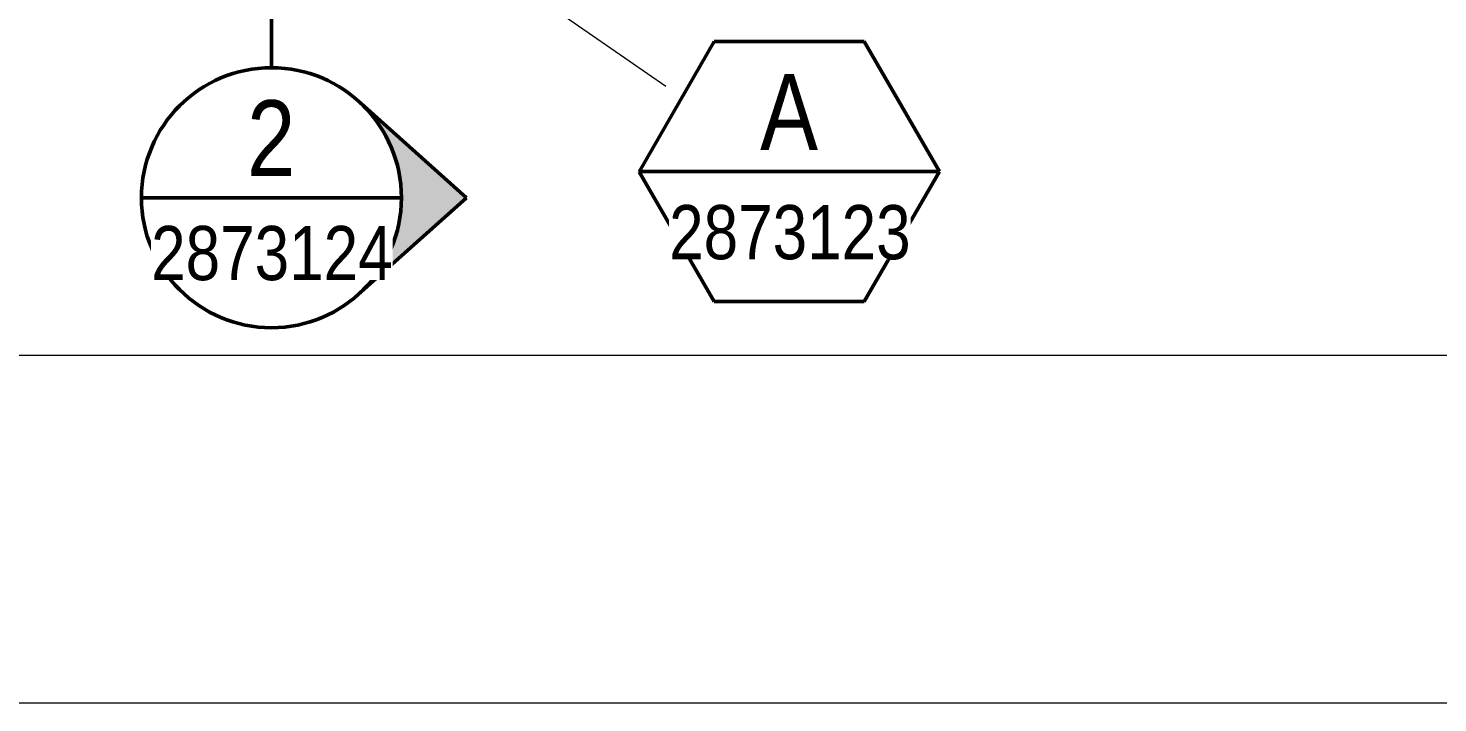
# Model space of a CAD drawing. Header units: metres. Extents: x 311 to 403, y 3 to 1186.
# Drawn here: x 335.412 to 338.665, y 1180.568 to 1182.125 of the extents above; entities that cross this region are included whole.
import ezdxf

# ---------------------------------------------------------------- set-up
doc = ezdxf.new("R2010")
doc.units = ezdxf.units.M
doc.linetypes.add('Dot_Section Line', pattern=[0.02, 0, -0.02])
doc.layers.add('A-ANNO-SYMB', color=7, linetype='Continuous', lineweight=9)
doc.layers.add('A-DETL', color=7, linetype='Continuous', lineweight=13)
doc.layers.add('G-ANNO-SYMB', color=7, linetype='Continuous', lineweight=35, true_color=0x0080ff)
doc.styles.add('Arial Narrow', font='ARIALN.TTF', dxfattribs={"height": 0.175})
doc.styles.add('Arial Narrow_1', font='ARIALN.TTF', dxfattribs={"height": 0.125})

# ---------------------------------------------------------------- blocks, each defined once
blk = doc.blocks.new('Section - SectionHead-4898858-DRG-2873124 - PLAN - UPSTAND FLOOD WALL AT SOUTH END')
at = {"layer": 'G-ANNO-SYMB', "lineweight": 9}
h = blk.add_hatch(color=7, dxfattribs=at)
edge = h.paths.add_edge_path()
edge.add_line((-0.002, 0.009), (0.002472, 0.004003))
edge.add_arc((-0.002, 0), 0.006, 41.82771, 138.17229)
edge.add_line((-0.006472, 0.004003), (-0.002, 0.009))
at = {"layer": 'G-ANNO-SYMB', "color": 7, "lineweight": 50}
for p, q in [((-0.002, 0.009), (-0.006472, 0.004003)), ((0.002472, 0.004003), (-0.002, 0.009)), ((0.004, 0), (0.01, 0))]:
    blk.add_line(p, q, dxfattribs=at)
for start, end in [(360, 180), (180, 360)]:
    blk.add_arc((-0.002, 0), 0.006, start, end, dxfattribs=at)
blk = doc.blocks.new('Detail View - SheetRef-4900799-DRG-2873124 - PLAN - UPSTAND FLOOD WALL AT SOUTH END')
at = {"layer": 'A-ANNO-SYMB', "lineweight": 50}
for p, q in [((-0.003462, 0.006), (-0.006928, -0.000003)), ((0.003464, 0.006), (-0.003462, 0.006)), ((0.006928, 0), (0.003464, 0.006)), ((-0.006928, 0), (0.006928, 0)), ((-0.006928, -0.000003), (-0.003465, -0.006)), ((0.003464, -0.006), (0.006928, 0)), ((-0.003465, -0.006), (0.003464, -0.006))]:
    blk.add_line(p, q, dxfattribs=at)

msp = doc.modelspace()

# ---------------------------------------------------------------- linework, layer by layer
at = {"layer": 'A-ANNO-SYMB', "lineweight": 18}
msp.add_line((336.2822, 1182.4076), (336.8839, 1181.9909), dxfattribs=at)
at = {"layer": 'A-DETL', "color": 143, "lineweight": 18, "true_color": 0x78aac8}
for p, q in [((343.7772, 1181.3692), (330.7767, 1181.3692)), ((330.7767, 1180.568), (343.7772, 1180.568))]:
    msp.add_line(p, q, dxfattribs=at)
at = {"layer": 'G-ANNO-SYMB', "color": 7, "linetype": 'Dot_Section Line', "lineweight": 9, "true_color": 0xffffff}
msp.add_line((335.9738, 1181.8335), (335.9738, 1181.9632), dxfattribs=at)
at = {"layer": 'G-ANNO-SYMB', "color": 7, "lineweight": 50}
msp.add_line((335.6738, 1181.7335), (336.2738, 1181.7335), dxfattribs=at)

# ---------------------------------------------------------------- block references
at = {"layer": 'A-ANNO-SYMB', "lineweight": 50, "xscale": 49.99999999999999, "yscale": 49.99999999999999, "zscale": 49.99999999999999}
msp.add_blockref('Detail View - SheetRef-4900799-DRG-2873124 - PLAN - UPSTAND FLOOD WALL AT SOUTH END', (337.1687, 1181.7937), dxfattribs=at)
at = {"layer": 'G-ANNO-SYMB', "color": 7, "lineweight": 50, "extrusion": (0, 0, -1), "xscale": 49.99999999999999, "yscale": 49.99999999999999, "zscale": 49.99999999999999, "rotation": 90.00000000000006}
msp.add_blockref('Section - SectionHead-4898858-DRG-2873124 - PLAN - UPSTAND FLOOD WALL AT SOUTH END', (-335.9738, 1181.8335), dxfattribs=at)

# ---------------------------------------------------------------- next in the draw order: texts
at = {"layer": 'A-ANNO-SYMB', "insert": (337.1014, 1182.0186), "char_height": 0.175, "attachment_point": 1, "style": 'Arial Narrow', "bg_fill": 3, "box_fill_scale": 1, "bg_fill_color": 256, "bg_fill_transparency": 0}
msp.add_mtext('A', dxfattribs=at)
at = {"layer": 'A-ANNO-SYMB', "insert": (336.8914, 1181.7165), "char_height": 0.125, "attachment_point": 1, "style": 'Arial Narrow_1', "bg_fill": 3, "box_fill_scale": 1, "bg_fill_color": 256, "bg_fill_true_color": 13158600, "bg_fill_transparency": 0}
msp.add_mtext('2873123', dxfattribs=at)
at = {"layer": 'G-ANNO-SYMB', "color": 7, "lineweight": 9, "insert": (335.9175, 1181.9583), "char_height": 0.175, "attachment_point": 1, "style": 'Arial Narrow', "bg_fill": 3, "box_fill_scale": 1, "bg_fill_color": 256, "bg_fill_transparency": 0}
msp.add_mtext('2', dxfattribs=at)
at = {"layer": 'G-ANNO-SYMB', "color": 7, "lineweight": 9, "insert": (335.696, 1181.6683), "char_height": 0.125, "attachment_point": 1, "style": 'Arial Narrow_1', "bg_fill": 3, "box_fill_scale": 1, "bg_fill_color": 256, "bg_fill_true_color": 13158600, "bg_fill_transparency": 0}
msp.add_mtext('2873124', dxfattribs=at)

doc.saveas('drawing.dxf')
